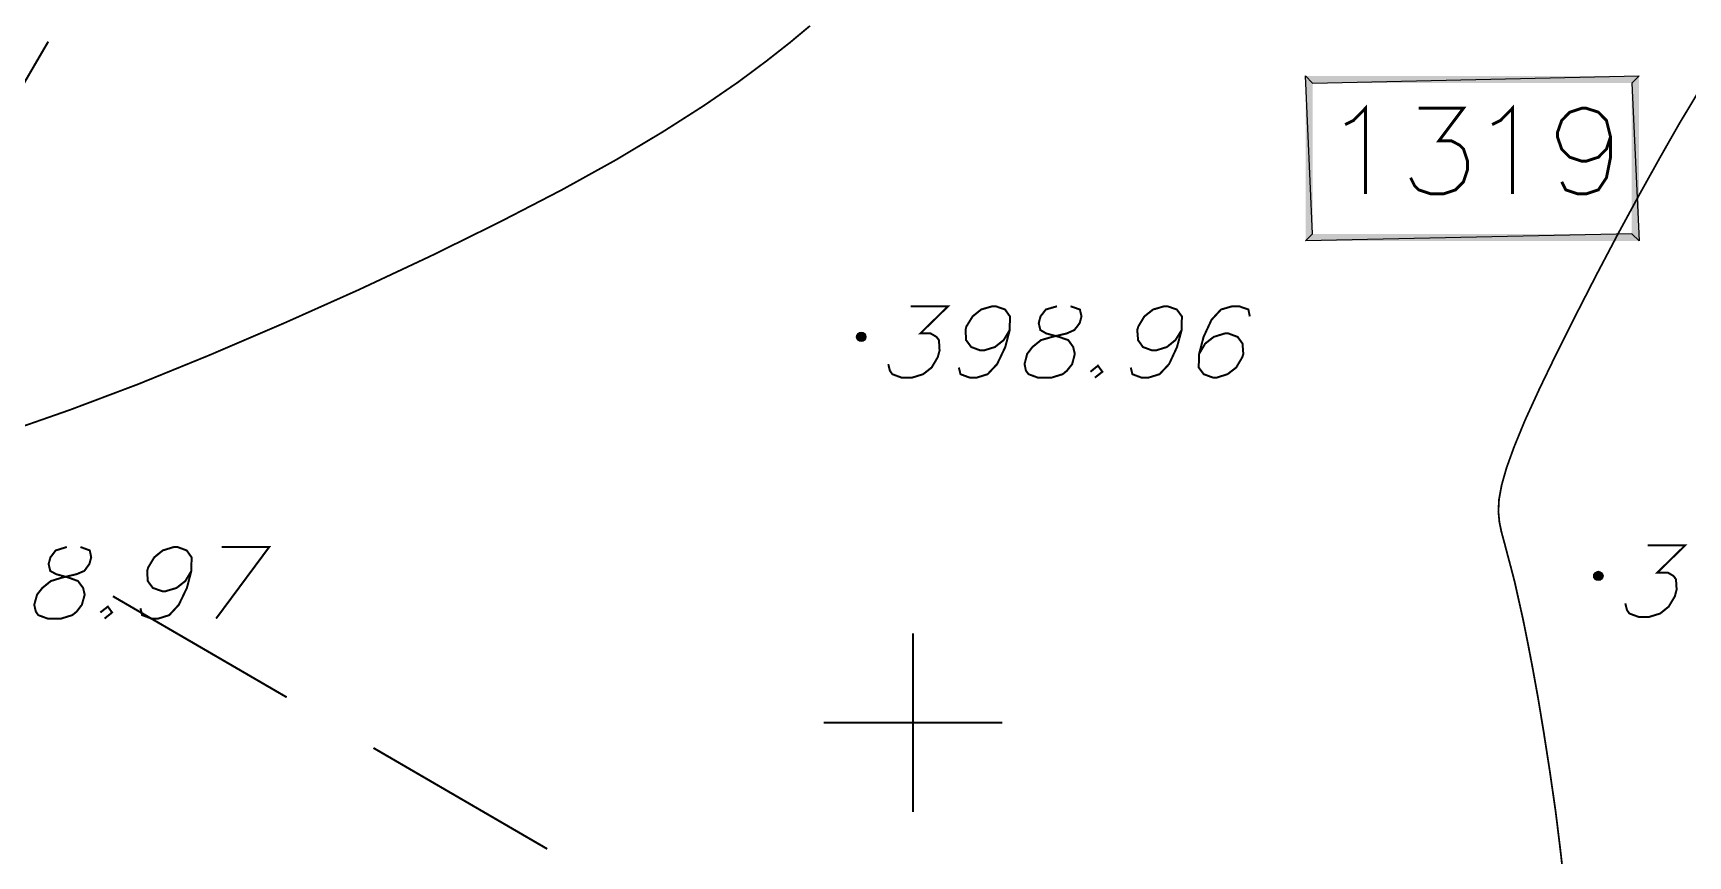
# Model space of a CAD drawing. Extents: x 489 to 720, y 1028 to 1176.
# Drawn here: x 516.37 to 525.64, y 1060.85 to 1065.46 of the extents above; entities that cross this region are included whole.
import ezdxf

# ---------------------------------------------------------------- set-up
doc = ezdxf.new("R2010")
doc.units = 0
doc.header["$MEASUREMENT"] = 0
for name, color, linetype in [('1202', 7, 'Continuous'), ('1501-TOPO', 7, 'Continuous'), ('1506', 7, 'Continuous'), ('1507', 7, 'Continuous'), ('KAV-BINIAN', 7, 'Continuous'), ('MCELLNO', 7, 'Continuous')]:
    doc.layers.add(name, color=color, linetype=linetype)

msp = doc.modelspace()

# ---------------------------------------------------------------- hatches: boundary and pattern name
at = {"layer": '1501-TOPO', "linetype": 'Continuous', "ltscale": 0.045455}
for points in [[(520.9868, 1063.7707), (520.9868, 1063.7514), (520.9857, 1063.7605)], [(520.9925, 1063.7798), (520.9925, 1063.7423), (520.9868, 1063.7707)], [(520.9925, 1063.7423), (520.9868, 1063.7707), (520.9868, 1063.7514)], [(521.0016, 1063.7855), (521.0016, 1063.7366), (520.9925, 1063.7798)], [(521.0016, 1063.7366), (520.9925, 1063.7798), (520.9925, 1063.7423)], [(521.0118, 1063.7877), (521.0118, 1063.7343), (521.0016, 1063.7855)], [(521.0118, 1063.7343), (521.0016, 1063.7855), (521.0016, 1063.7366)], [(521.022, 1063.7855), (521.022, 1063.7366), (521.0118, 1063.7877)], [(521.022, 1063.7366), (521.0118, 1063.7877), (521.0118, 1063.7343)], [(521.03, 1063.7798), (521.03, 1063.7423), (521.022, 1063.7855)], [(521.03, 1063.7423), (521.022, 1063.7855), (521.022, 1063.7366)], [(521.0357, 1063.7707), (521.0357, 1063.7514), (521.03, 1063.7798)], [(521.0357, 1063.7514), (521.03, 1063.7798), (521.03, 1063.7423)], [(521.0379, 1063.7605), (521.0357, 1063.7707), (521.0357, 1063.7514)], [(525.1232, 1062.4389), (525.1232, 1062.4014), (525.1175, 1062.4309)], [(525.1322, 1062.4446), (525.1322, 1062.3957), (525.1232, 1062.4389)], [(525.1322, 1062.3957), (525.1232, 1062.4389), (525.1232, 1062.4014)], [(525.1425, 1062.4468), (525.1425, 1062.3946), (525.1322, 1062.4446)], [(525.1425, 1062.3946), (525.1322, 1062.4446), (525.1322, 1062.3957)], [(525.1527, 1062.4446), (525.1527, 1062.3957), (525.1425, 1062.4468)], [(525.1527, 1062.3957), (525.1425, 1062.4468), (525.1425, 1062.3946)], [(525.1607, 1062.4389), (525.1607, 1062.4014), (525.1527, 1062.4446)], [(525.1607, 1062.4014), (525.1527, 1062.4446), (525.1527, 1062.3957)], [(525.1663, 1062.4309), (525.1663, 1062.4105), (525.1607, 1062.4389)], [(525.1663, 1062.4105), (525.1607, 1062.4389), (525.1607, 1062.4014)], [(525.1175, 1062.4309), (525.1175, 1062.4105), (525.1163, 1062.4207)], [(525.1232, 1062.4014), (525.1175, 1062.4309), (525.1175, 1062.4105)], [(525.1686, 1062.4207), (525.1663, 1062.4309), (525.1663, 1062.4105)]]:
    msp.add_hatch(color=7, dxfattribs=at).paths.add_polyline_path(points, flags=0)
at = {"layer": 'MCELLNO', "linetype": 'Continuous', "ltscale": 0.045455}
for points in [[(523.5016, 1064.298), (523.5413, 1064.3377), (523.5016, 1065.223)], [(523.5413, 1064.3377), (523.5016, 1065.223), (523.5413, 1065.1832)], [(523.5016, 1065.223), (523.5413, 1065.1832), (525.3709, 1065.223)], [(523.5413, 1065.1832), (525.3709, 1065.223), (525.33, 1065.1832)], [(525.3709, 1065.223), (525.33, 1065.1832), (525.3709, 1064.298)], [(525.33, 1065.1832), (525.3709, 1064.298), (525.33, 1064.3377)], [(525.3709, 1064.298), (525.33, 1064.3377), (523.5016, 1064.298)], [(525.33, 1064.3377), (523.5016, 1064.298), (523.5413, 1064.3377)]]:
    msp.add_hatch(color=136, dxfattribs=at).paths.add_polyline_path(points, flags=0)

# ---------------------------------------------------------------- linework, layer by layer
at = {"color": 250, "linetype": 'Continuous', "ltscale": 0.045455, "const_width": 0.0112}
for points in [[(521.2879, 1063.9321), (521.4982, 1063.9321), (521.3425, 1063.7798), (521.4004, 1063.7798), (521.4334, 1063.7605), (521.447, 1063.7423), (521.4504, 1063.6843), (521.4402, 1063.6468), (521.4061, 1063.5889), (521.3584, 1063.5514), (521.2959, 1063.5321), (521.2379, 1063.5321), (521.1857, 1063.5514), (521.172, 1063.5707), (521.1629, 1063.6082)], [(521.8436, 1063.7991), (521.8095, 1063.7423), (521.7607, 1063.7037), (521.6982, 1063.6843), (521.68, 1063.6843), (521.6277, 1063.7037), (521.5993, 1063.7423), (521.5959, 1063.7991), (521.6004, 1063.8184), (521.6357, 1063.8753), (521.6834, 1063.9139), (521.7459, 1063.9321), (521.7652, 1063.9321), (521.8175, 1063.9139), (521.8447, 1063.8753), (521.8436, 1063.7991), (521.8186, 1063.7037), (521.7732, 1063.6082), (521.7197, 1063.5514), (521.6584, 1063.5321), (521.6197, 1063.5321), (521.5675, 1063.5514), (521.5584, 1063.5889)], [(522.1084, 1063.9321), (522.0459, 1063.9139), (522.0163, 1063.8753), (522.0061, 1063.8378), (522.0152, 1063.7991), (522.0482, 1063.7798), (522.1197, 1063.7605), (522.172, 1063.7423), (522.1993, 1063.7037), (522.2084, 1063.665), (522.1936, 1063.6082), (522.1641, 1063.5707), (522.1402, 1063.5514), (522.0777, 1063.5321), (522.0016, 1063.5321), (521.9493, 1063.5514), (521.9345, 1063.5707), (521.9266, 1063.6082), (521.9413, 1063.665), (521.9709, 1063.7037), (522.0186, 1063.7423), (522.0811, 1063.7605), (522.1629, 1063.7798), (522.2061, 1063.7991), (522.2357, 1063.8378), (522.2459, 1063.8753), (522.2368, 1063.9139), (522.1845, 1063.9321)], [(522.8072, 1063.7991), (522.772, 1063.7423), (522.7243, 1063.7037), (522.6618, 1063.6843), (522.6425, 1063.6843), (522.5902, 1063.7037), (522.5629, 1063.7423), (522.5584, 1063.7991), (522.5641, 1063.8184), (522.5982, 1063.8753), (522.647, 1063.9139), (522.7095, 1063.9321), (522.7277, 1063.9321), (522.78, 1063.9139), (522.8084, 1063.8753), (522.8072, 1063.7991), (522.7811, 1063.7037), (522.7368, 1063.6082), (522.6834, 1063.5514), (522.6209, 1063.5321), (522.5822, 1063.5321), (522.5311, 1063.5514), (522.522, 1063.5889)], [(523.1891, 1063.8753), (523.1811, 1063.9139), (523.1288, 1063.9321), (523.0902, 1063.9321), (523.0277, 1063.9139), (522.9743, 1063.8559), (522.93, 1063.7605), (522.905, 1063.665), (522.9027, 1063.5889), (522.9311, 1063.5514), (522.9834, 1063.5321), (523.0027, 1063.5321), (523.0641, 1063.5514), (523.1129, 1063.5889), (523.147, 1063.6468), (523.1527, 1063.665), (523.1482, 1063.723), (523.1209, 1063.7605), (523.0686, 1063.7798), (523.0493, 1063.7798), (522.9868, 1063.7605), (522.9391, 1063.723), (522.905, 1063.665)], [(522.2959, 1063.565), (522.3379, 1063.5991), (522.3629, 1063.565), (522.3209, 1063.5321)], [(516.5595, 1062.5832), (516.497, 1062.5639), (516.4675, 1062.5253), (516.4572, 1062.4878), (516.4663, 1062.4491), (516.4993, 1062.4309), (516.5697, 1062.4116), (516.622, 1062.3923), (516.6504, 1062.3537), (516.6595, 1062.3162), (516.6436, 1062.2593), (516.6141, 1062.2207), (516.5902, 1062.2014), (516.5277, 1062.1821), (516.4516, 1062.1821), (516.3993, 1062.2014), (516.3857, 1062.2207), (516.3766, 1062.2593), (516.3925, 1062.3162), (516.422, 1062.3537), (516.4697, 1062.3923), (516.5322, 1062.4116), (516.6141, 1062.4309), (516.6572, 1062.4491), (516.6857, 1062.4878), (516.6959, 1062.5253), (516.6879, 1062.5639), (516.6357, 1062.5832)], [(517.2572, 1062.4491), (517.2232, 1062.3923), (517.1743, 1062.3537), (517.1129, 1062.3355), (517.0936, 1062.3355), (517.0413, 1062.3537), (517.0129, 1062.3923), (517.0095, 1062.4491), (517.0152, 1062.4684), (517.0493, 1062.5253), (517.097, 1062.5639), (517.1595, 1062.5832), (517.1788, 1062.5832), (517.2311, 1062.5639), (517.2584, 1062.5253), (517.2572, 1062.4491), (517.2322, 1062.3537), (517.1868, 1062.2593), (517.1334, 1062.2014), (517.072, 1062.1821), (517.0334, 1062.1821), (516.9811, 1062.2014), (516.972, 1062.24)], [(517.4266, 1062.5832), (517.6936, 1062.5832), (517.3959, 1062.1821)], [(525.4186, 1062.5923), (525.6288, 1062.5923), (525.4732, 1062.44), (525.5311, 1062.44), (525.5641, 1062.4207), (525.5777, 1062.4014), (525.5811, 1062.3446), (525.5709, 1062.3059), (525.5368, 1062.2491), (525.4891, 1062.2105), (525.4266, 1062.1912), (525.3686, 1062.1912), (525.3163, 1062.2105), (525.3027, 1062.2298), (525.2936, 1062.2673)], [(516.747, 1062.2162), (516.7891, 1062.2491), (516.8129, 1062.2162), (516.7709, 1062.1821)]]:
    msp.add_lwpolyline(points, dxfattribs=at)
at = {"layer": '1202', "color": 7, "linetype": 'Continuous', "ltscale": 0.045455, "const_width": 0.0112}
for points in [[(521.3016, 1062.1003), (521.3016, 1061.0991)], [(521.8027, 1061.5991), (520.8016, 1061.5991)]]:
    msp.add_lwpolyline(points, dxfattribs=at)
at = {"layer": '1501-TOPO', "color": 7, "linetype": 'Continuous', "ltscale": 0.045455, "const_width": 0.0112}
for points in [[(520.9868, 1063.7605), (521.0368, 1063.7605)], [(525.1175, 1062.4207), (525.1675, 1062.4207)]]:
    msp.add_lwpolyline(points, dxfattribs=at)
at = {"layer": '1501-TOPO', "color": 7, "linetype": 'Continuous', "ltscale": 0.045455}
for points in [[(520.9868, 1063.7707), (520.9868, 1063.7514), (520.9857, 1063.7605)], [(520.9925, 1063.7798), (520.9925, 1063.7423), (520.9868, 1063.7707)], [(520.9925, 1063.7423), (520.9868, 1063.7707), (520.9868, 1063.7514)], [(521.0016, 1063.7855), (521.0016, 1063.7366), (520.9925, 1063.7798)], [(521.0016, 1063.7366), (520.9925, 1063.7798), (520.9925, 1063.7423)], [(521.0118, 1063.7877), (521.0118, 1063.7343), (521.0016, 1063.7855)], [(521.0118, 1063.7343), (521.0016, 1063.7855), (521.0016, 1063.7366)], [(521.022, 1063.7855), (521.022, 1063.7366), (521.0118, 1063.7877)], [(521.022, 1063.7366), (521.0118, 1063.7877), (521.0118, 1063.7343)], [(521.03, 1063.7798), (521.03, 1063.7423), (521.022, 1063.7855)], [(521.03, 1063.7423), (521.022, 1063.7855), (521.022, 1063.7366)], [(521.0357, 1063.7707), (521.0357, 1063.7514), (521.03, 1063.7798)], [(521.0357, 1063.7514), (521.03, 1063.7798), (521.03, 1063.7423)], [(521.0379, 1063.7605), (521.0357, 1063.7707), (521.0357, 1063.7514)], [(525.1232, 1062.4389), (525.1232, 1062.4014), (525.1175, 1062.4309)], [(525.1322, 1062.4446), (525.1322, 1062.3957), (525.1232, 1062.4389)], [(525.1322, 1062.3957), (525.1232, 1062.4389), (525.1232, 1062.4014)], [(525.1425, 1062.4468), (525.1425, 1062.3946), (525.1322, 1062.4446)], [(525.1425, 1062.3946), (525.1322, 1062.4446), (525.1322, 1062.3957)], [(525.1527, 1062.4446), (525.1527, 1062.3957), (525.1425, 1062.4468)], [(525.1527, 1062.3957), (525.1425, 1062.4468), (525.1425, 1062.3946)], [(525.1607, 1062.4389), (525.1607, 1062.4014), (525.1527, 1062.4446)], [(525.1607, 1062.4014), (525.1527, 1062.4446), (525.1527, 1062.3957)], [(525.1663, 1062.4309), (525.1663, 1062.4105), (525.1607, 1062.4389)], [(525.1663, 1062.4105), (525.1607, 1062.4389), (525.1607, 1062.4014)], [(525.1175, 1062.4309), (525.1175, 1062.4105), (525.1163, 1062.4207)], [(525.1232, 1062.4014), (525.1175, 1062.4309), (525.1175, 1062.4105)], [(525.1686, 1062.4207), (525.1663, 1062.4309), (525.1663, 1062.4105)]]:
    msp.add_lwpolyline(points, dxfattribs=at)
for centre in [(521.0118, 1063.7605), (525.1425, 1062.4207)]:
    msp.add_circle(centre, 0.0261, dxfattribs=at)
at = {"layer": '1506', "color": 13, "linetype": 'Continuous', "ltscale": 0.045455, "const_width": 0.01}
msp.add_lwpolyline([(524.9595, 1060.6173), (524.9322, 1060.8639), (524.9027, 1061.1037), (524.8697, 1061.3309), (524.8368, 1061.5423), (524.805, 1061.7343), (524.7743, 1061.9037), (524.7459, 1062.0514), (524.7197, 1062.1809), (524.6947, 1062.2923), (524.6732, 1062.3889), (524.6516, 1062.4718), (524.6322, 1062.5446), (524.6152, 1062.6093), (524.5993, 1062.6673), (524.5879, 1062.723), (524.5822, 1062.7821), (524.5857, 1062.8503), (524.6004, 1062.9298), (524.6277, 1063.0264), (524.6709, 1063.1457), (524.7311, 1063.2923), (524.8118, 1063.4684), (524.9084, 1063.6684), (525.0175, 1063.8855), (525.1334, 1064.1116), (525.2538, 1064.34), (525.3743, 1064.5616), (525.4902, 1064.7696), (525.597, 1064.9571), (525.6936, 1065.1173)], dxfattribs=at)
at = {"layer": '1507', "color": 18, "linetype": 'Continuous', "ltscale": 0.045455, "const_width": 0.01}
msp.add_lwpolyline([(516.2288, 1063.2298), (516.5766, 1063.3514), (516.9595, 1063.4957), (517.3641, 1063.6605), (517.78, 1063.8389), (518.197, 1064.0253), (518.6016, 1064.215), (518.9845, 1064.4037), (519.3334, 1064.5843), (519.6391, 1064.7537), (519.9027, 1064.9116), (520.1288, 1065.0559), (520.3209, 1065.1878), (520.4811, 1065.3071), (520.6141, 1065.4116), (520.7243, 1065.5037)], dxfattribs=at)
at = {"layer": 'KAV-BINIAN', "color": 1, "linetype": 'Continuous', "ltscale": 0.045455, "const_width": 0.0118}
for points in [[(516.455, 1065.415), (515.8879, 1064.4412)], [(516.8175, 1062.3071), (517.7913, 1061.7412)], [(518.2777, 1061.4571), (519.2516, 1060.8912)]]:
    msp.add_lwpolyline(points, dxfattribs=at)
at = {"layer": 'MCELLNO', "color": 136, "linetype": 'Continuous', "ltscale": 0.045455}
for points in [[(523.5016, 1064.298), (523.5413, 1064.3377), (523.5016, 1065.223)], [(523.5413, 1064.3377), (523.5016, 1065.223), (523.5413, 1065.1832)], [(523.5016, 1065.223), (523.5413, 1065.1832), (525.3709, 1065.223)], [(523.5413, 1065.1832), (525.3709, 1065.223), (525.33, 1065.1832)], [(525.3709, 1065.223), (525.33, 1065.1832), (525.3709, 1064.298)], [(525.33, 1065.1832), (525.3709, 1064.298), (525.33, 1064.3377)], [(525.3709, 1064.298), (525.33, 1064.3377), (523.5016, 1064.298)], [(525.33, 1064.3377), (523.5016, 1064.298), (523.5413, 1064.3377)]]:
    msp.add_lwpolyline(points, dxfattribs=at)
at = {"layer": 'MCELLNO', "color": 136, "linetype": 'Continuous', "ltscale": 0.045455, "const_width": 0.0165}
for points in [[(523.7232, 1064.9503), (523.7697, 1064.973), (523.8379, 1065.0423), (523.8379, 1064.5616)], [(524.1357, 1065.0423), (524.3868, 1065.0423), (524.2493, 1064.8593), (524.3186, 1064.8593), (524.3641, 1064.8355), (524.3868, 1064.8128), (524.4095, 1064.7446), (524.4095, 1064.6991), (524.3868, 1064.6298), (524.3413, 1064.5843), (524.2732, 1064.5616), (524.2038, 1064.5616), (524.1357, 1064.5843), (524.1129, 1064.6071), (524.0902, 1064.6525)], [(524.547, 1064.9503), (524.5936, 1064.973), (524.6618, 1065.0423), (524.6618, 1064.5616)], [(525.2107, 1064.8821), (525.1879, 1064.8128), (525.1425, 1064.7673), (525.0732, 1064.7446), (525.0504, 1064.7446), (524.9822, 1064.7673), (524.9368, 1064.8128), (524.9129, 1064.8821), (524.9129, 1064.9048), (524.9368, 1064.973), (524.9822, 1065.0196), (525.0504, 1065.0423), (525.0732, 1065.0423), (525.1425, 1065.0196), (525.1879, 1064.973), (525.2107, 1064.8821), (525.2107, 1064.7673), (525.1879, 1064.6525), (525.1425, 1064.5843), (525.0732, 1064.5616), (525.0277, 1064.5616), (524.9595, 1064.5843), (524.9368, 1064.6298)]]:
    msp.add_lwpolyline(points, dxfattribs=at)

doc.saveas('drawing.dxf')
